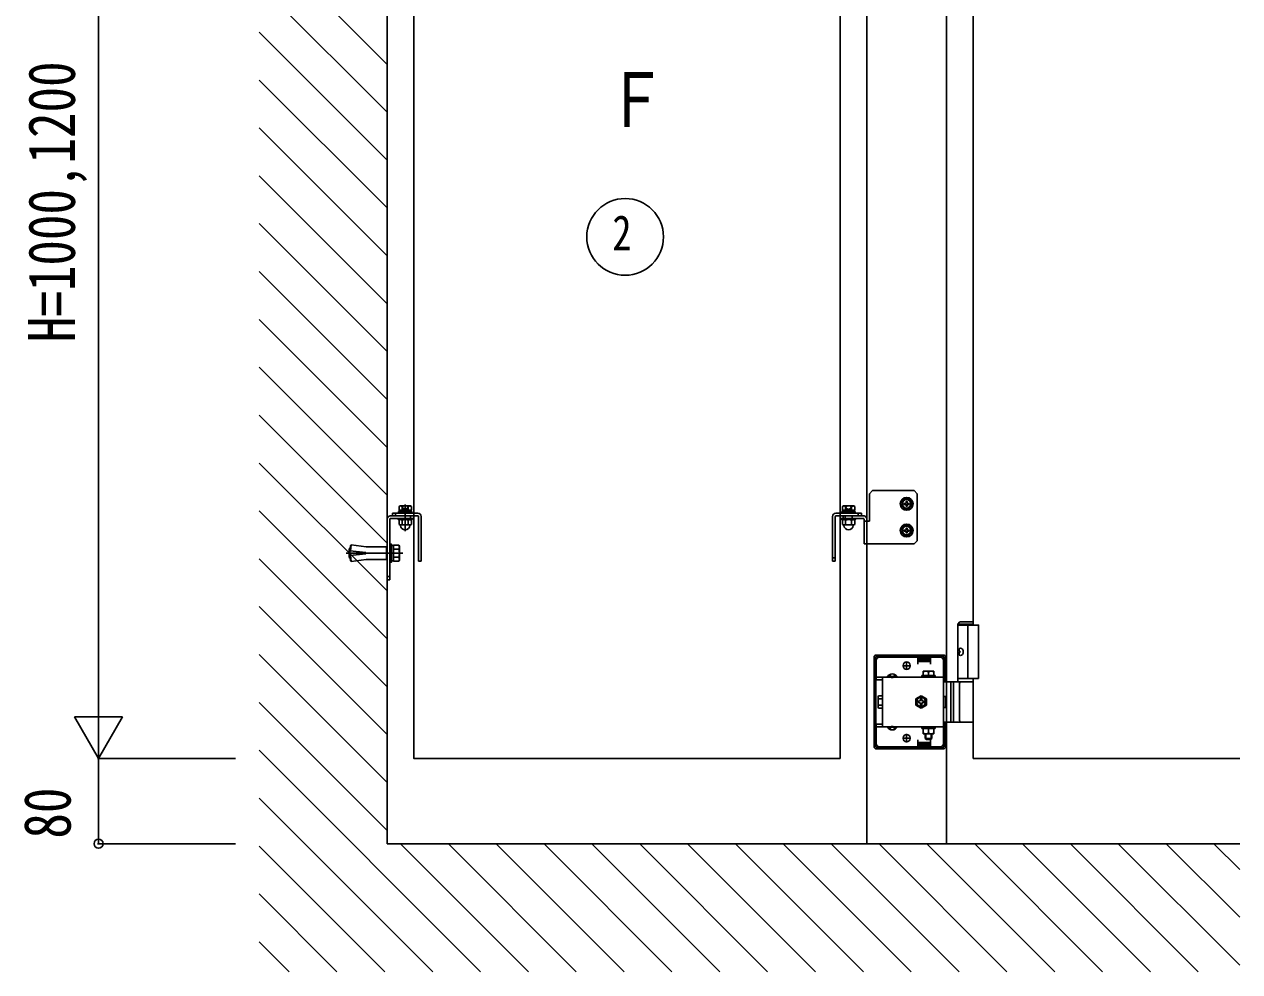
# Model space of a CAD drawing. Units: millimetres, scale not verified. Extents: x -4205 to 4205, y -2970 to 2970.
# Drawn here: x -2875 to -1734, y -301 to 588 of the extents above; entities that cross this region are included whole.
import ezdxf
from ezdxf.enums import TextEntityAlignment as Align

# ---------------------------------------------------------------- set-up
doc = ezdxf.new("R2010")
doc.units = ezdxf.units.MM
doc.header["$LTSCALE"] = 20
doc.layers.add('0-3_YKK_A1', color=4, linetype='Continuous')
doc.layers.add('0-4_YKK_D', color=6, linetype='Continuous')
doc.styles.add('ＭＳ ゴシック', font='')
doc.styles.get('ＭＳ ゴシック').set_extended_font_data('MS Gothic')

msp = doc.modelspace()

# ---------------------------------------------------------------- linework, layer by layer
at = {"layer": '0-3_YKK_A1'}
for p, q in [((-2084.23, -181), (-2084.23, 1115.5)), ((-2009.23, -181), (-2009.23, 1115.5)), ((-1984.23, 24), (-1984.23, 974)), ((-2534.23, 549.99), (-2654.23, 669.99)), ((-2534.23, 505.09), (-2654.23, 625.09)), ((-2534.23, 460.18), (-2654.23, 580.18)), ((-2534.23, 415.28), (-2654.23, 535.28)), ((-2534.23, 370.38), (-2654.23, 490.38)), ((-2534.23, 325.48), (-2654.23, 445.48)), ((-2534.23, 280.58), (-2654.23, 400.58)), ((-2534.23, 235.68), (-2654.23, 355.68)), ((-2534.23, 190.78), (-2654.23, 310.78)), ((-2534.23, 145.88), (-2654.23, 265.88)), ((-2534.23, 100.97), (-2654.23, 220.97)), ((-2534.23, 56.07), (-2654.23, 176.07)), ((-2078.73, 150.25), (-2081.73, 147.25)), ((-2039.73, 150.25), (-2078.73, 150.25)), ((-2039.73, 150.25), (-2036.73, 147.25)), ((-2517.23, 137.31), (-2517.23, 112.24)), ((-2081.73, 121.45), (-2081.73, 147.25)), ((-2036.73, 103.25), (-2036.73, 147.25)), ((-2534.23, 11.17), (-2654.23, 131.17)), ((-2529.23, 129), (-2529.23, 126.5)), ((-2526.23, 126.5), (-2526.23, 129)), ((-2510.98, 130.6), (-2523.48, 130.6)), ((-2523.48, 130.6), (-2523.48, 129)), ((-2510.98, 129), (-2523.48, 129)), ((-2522.23, 135.8), (-2523, 135.35)), ((-2522.8, 130.6), (-2522.8, 131.8)), ((-2522.23, 135.8), (-2512.23, 135.8)), ((-2520.11, 131.8), (-2520.11, 135.35)), ((-2514.34, 131.8), (-2514.34, 135.35)), ((-2512.23, 135.8), (-2511.45, 135.35)), ((-2512.23, 124), (-2512.23, 126.5)), ((-2511.65, 130.6), (-2511.65, 131.8)), ((-2511.45, 131.8), (-2511.45, 135.35)), ((-2510.98, 130.6), (-2510.98, 129)), ((-2504.73, 126), (-2504.73, 84)), ((-2502.23, 84), (-2502.23, 126)), ((-2116.23, 84), (-2116.23, 126)), ((-2113.73, 126), (-2113.73, 84)), ((-2089.23, 126.5), (-2113.23, 126.5)), ((-2087.23, 126.5), (-2109.23, 126.5)), ((-2109.23, 126.5), (-2109.23, 124)), ((-2107.48, 130.6), (-2094.98, 130.6)), ((-2107.48, 130.6), (-2107.48, 129)), ((-2107.48, 129), (-2094.98, 129)), ((-2106.23, 135.8), (-2107, 135.35)), ((-2107, 131.8), (-2107, 135.35)), ((-2106.8, 130.6), (-2106.8, 131.8)), ((-2096.23, 135.8), (-2106.23, 135.8)), ((-2106.23, 124), (-2106.23, 126.5)), ((-2104.48, 124), (-2104.48, 126.5)), ((-2104.11, 131.8), (-2104.11, 135.35)), ((-2098.34, 131.8), (-2098.34, 135.35)), ((-2097.98, 124), (-2097.98, 126.5)), ((-2096.23, 135.8), (-2095.45, 135.35)), ((-2095.65, 130.6), (-2095.65, 131.8)), ((-2094.98, 130.6), (-2094.98, 129)), ((-2092.23, 126.5), (-2092.23, 129)), ((-2534.23, 66.5), (-2534.23, 123.5)), ((-2531.73, 123.5), (-2531.73, 66.5)), ((-2509.23, 124), (-2531.23, 124)), ((-2523, 122.55), (-2522.23, 123)), ((-2522.23, 123), (-2512.23, 123)), ((-2520.48, 124), (-2520.48, 123)), ((-2520.11, 122.55), (-2520.11, 118.45)), ((-2514.34, 122.55), (-2514.34, 118.45)), ((-2513.98, 124), (-2513.98, 123)), ((-2511.45, 122.55), (-2512.23, 123)), ((-2109.23, 124), (-2087.23, 124)), ((-2107, 122.55), (-2106.23, 123)), ((-2096.23, 123), (-2106.23, 123)), ((-2104.48, 124), (-2104.48, 123)), ((-2104.11, 122.55), (-2104.11, 118.45)), ((-2098.34, 122.55), (-2098.34, 118.45)), ((-2097.98, 124), (-2097.98, 123)), ((-2095.45, 122.55), (-2096.23, 123)), ((-2086.73, 123.5), (-2086.73, 100.25)), ((-2084.23, 123.5), (-2084.23, 121.45)), ((-2084.23, 121.45), (-2084.23, 100.25)), ((-2039.73, 100.25), (-2036.73, 103.25)), ((-2572.58, 91.5), (-2519.41, 91.5)), ((-2569.23, 96), (-2569.73, 95.5)), ((-2569.73, 95.5), (-2569.73, 87.5)), ((-2569.23, 96), (-2569.23, 87)), ((-2569.23, 96), (-2568.86, 95.96)), ((-2569.12, 93.81), (-2568.52, 98.75)), ((-2554.23, 92), (-2569.12, 93.81)), ((-2568.62, 93.75), (-2567.96, 99.19)), ((-2568.52, 98.75), (-2567.96, 99.19)), ((-2567.96, 99.21), (-2553.89, 97.5)), ((-2554.23, 91), (-2554.23, 92)), ((-2553.89, 97.5), (-2534.73, 97.5)), ((-2534.73, 97.5), (-2534.73, 85.5)), ((-2534.23, 97), (-2534.73, 97.5)), ((-2534.23, 86), (-2534.23, 97)), ((-2528.13, 98.75), (-2530.13, 98.75)), ((-2528.13, 99.01), (-2523.21, 99.01)), ((-2528.13, 99.01), (-2528.13, 83.99)), ((-2528.13, 95.25), (-2523.21, 95.25)), ((-2522.63, 98), (-2523.21, 99.01)), ((-2522.63, 98), (-2522.63, 85)), ((-2534.23, -33.73), (-2654.23, 86.27)), ((-2569.73, 87.5), (-2569.23, 87)), ((-2569.23, 87), (-2568.86, 87.04)), ((-2554.23, 91), (-2569.12, 89.19)), ((-2569.12, 89.19), (-2568.52, 84.25)), ((-2568.62, 89.25), (-2567.96, 83.81)), ((-2568.52, 84.25), (-2567.96, 83.81)), ((-2567.96, 83.79), (-2553.89, 85.5)), ((-2553.89, 85.5), (-2534.73, 85.5)), ((-2534.23, 86), (-2534.73, 85.5)), ((-2528.13, 84.25), (-2530.13, 84.25)), ((-2528.13, 87.75), (-2523.21, 87.75)), ((-2528.13, 83.99), (-2523.21, 83.99)), ((-2522.63, 85), (-2523.21, 83.99)), ((-2504.73, 84), (-2502.23, 84)), ((-2116.23, 87), (-2113.73, 87)), ((-2113.73, 84), (-2116.23, 84)), ((-2534.23, 69.5), (-2531.73, 69.5)), ((-2531.73, 66.5), (-2534.23, 66.5)), ((-2534.23, -78.63), (-2654.23, 41.37)), ((-1996.73, 27), (-1998.73, 25)), ((-1998.73, -29), (-1998.73, 25)), ((-1998.73, 25), (-1984.23, 25)), ((-1996.73, 27), (-1984.23, 27)), ((-1989.23, 24), (-1989.23, -26)), ((-1997.43, 1.1), (-1998.03, 1.1)), ((-2534.23, -123.53), (-2654.23, -3.53)), ((-2077.23, -90), (-2077.23, -6)), ((-2075.73, -90), (-2075.73, -6)), ((-2075.23, -4), (-2012.23, -4)), ((-2075.23, -5.5), (-2012.23, -5.5)), ((-2075.23, -9), (-2075.23, -27.3)), ((-2036.23, -6), (-2072.23, -6)), ((-2046.73, -18), (-2046.73, -10)), ((-2036.23, -12.5), (-2036.23, -6)), ((-2024.23, -7), (-2036.23, -7)), ((-2024.23, -10), (-2036.23, -10)), ((-2035.23, -8.5), (-2035.23, -5.5)), ((-2035.23, -8.5), (-2025.23, -8.5)), ((-2025.23, -8.5), (-2025.23, -5.5)), ((-2024.23, -12.5), (-2024.23, -6)), ((-2015.23, -6), (-2024.23, -6)), ((-2020.73, -5.5), (-2020.73, -4)), ((-2012.73, -5.5), (-2012.73, -4)), ((-2012.23, -87), (-2012.23, -9)), ((-2011.73, -29), (-2011.73, -6)), ((-2010.23, -29), (-2010.23, -6)), ((-1997.43, -3.1), (-1998.03, -3.1)), ((-1996.41, -0.58), (-1997.01, -0.58)), ((-1996.41, -1.42), (-1997.01, -1.42)), ((-2062.58, -22.3), (-2061.37, -24.77)), ((-2057.88, -22.3), (-2059.08, -24.77)), ((-2050.73, -14), (-2042.73, -14)), ((-2049.98, -14.25), (-2049.98, -13.75)), ((-2043.48, -14.25), (-2043.48, -13.75)), ((-2031.23, -19.2), (-2031.23, -23.2)), ((-2021.23, -19.2), (-2031.23, -19.2)), ((-2026.23, -23.2), (-2026.23, -19.63)), ((-2021.23, -23.2), (-2021.23, -19.2)), ((-2075.23, -24.8), (-2012.23, -24.8)), ((-2069.23, -27.3), (-2075.23, -27.3)), ((-2069.23, -27.3), (-2069.23, -24.8)), ((-2069.23, -27.3), (-2069.23, -68.7)), ((-2064.98, -24.29), (-2064.98, -24.8)), ((-2055.48, -24.29), (-2064.98, -24.29)), ((-2055.48, -24.8), (-2064.98, -24.8)), ((-2061.37, -24.77), (-2060.23, -25.38)), ((-2059.08, -24.77), (-2060.23, -25.38)), ((-2055.48, -24.29), (-2055.48, -24.8)), ((-2032.48, -23.2), (-2032.48, -24.8)), ((-2019.98, -23.2), (-2032.48, -23.2)), ((-2032.48, -24.8), (-2019.98, -24.8)), ((-2031.23, -23.2), (-2021.23, -23.2)), ((-2019.98, -24.8), (-2019.98, -23.2)), ((-2009.23, -29), (-2012.23, -29)), ((-2011.73, -27.3), (-2010.23, -27.3)), ((-1984.23, -29), (-2009.23, -29)), ((-2005.23, -29), (-2005.23, -67)), ((-2002.73, -29), (-2002.73, -67)), ((-1998.73, -26), (-1979.23, -26)), ((-1997.04, -65.5), (-1997.04, -30.5)), ((-1984.23, -101), (-1984.23, -26)), ((-2073.53, -43), (-2073.08, -42.23)), ((-2073.53, -43), (-2073.53, -53)), ((-2069.53, -42.23), (-2073.08, -42.23)), ((-2069.53, -45.11), (-2073.08, -45.11)), ((-2069.53, -53.77), (-2069.53, -42.23)), ((-2069.53, -44.1), (-2069.23, -44.1)), ((-2069.53, -51.9), (-2069.53, -44.1)), ((-2038.23, -45.11), (-2033.23, -42.23)), ((-2038.23, -50.89), (-2038.23, -45.11)), ((-2033.83, -46.09), (-2033.83, -44.85)), ((-2033.83, -44.85), (-2032.63, -44.85)), ((-2033.23, -42.23), (-2028.23, -45.11)), ((-2032.63, -44.85), (-2032.63, -46.09)), ((-2028.23, -45.11), (-2028.23, -50.89)), ((-2534.23, -168.43), (-2654.23, -48.43)), ((-2073.53, -53), (-2073.08, -53.77)), ((-2069.53, -50.89), (-2073.08, -50.89)), ((-2069.53, -53.77), (-2073.08, -53.77)), ((-2069.53, -51.9), (-2069.23, -51.9)), ((-2033.23, -53.77), (-2038.23, -50.89)), ((-2036.38, -47.4), (-2035.14, -47.4)), ((-2036.38, -48.6), (-2036.38, -47.4)), ((-2035.14, -48.6), (-2036.38, -48.6)), ((-2028.23, -50.89), (-2033.23, -53.77)), ((-2032.63, -49.91), (-2032.63, -51.15)), ((-2030.08, -48.6), (-2031.31, -48.6)), ((-2012.23, -67), (-2009.23, -67)), ((-2011.73, -90), (-2011.73, -67)), ((-2010.23, -90), (-2010.23, -67)), ((-2009.23, -67), (-1984.23, -67)), ((-2069.23, -68.7), (-2075.23, -68.7)), ((-2075.23, -68.7), (-2075.23, -87)), ((-2075.23, -71.2), (-2012.23, -71.2)), ((-2069.23, -68.7), (-2069.23, -71.2)), ((-2055.48, -71.2), (-2064.98, -71.2)), ((-2064.98, -71.71), (-2064.98, -71.2)), ((-2055.48, -71.71), (-2064.98, -71.71)), ((-2062.58, -73.7), (-2061.37, -71.23)), ((-2061.37, -71.23), (-2060.23, -70.62)), ((-2059.08, -71.23), (-2060.23, -70.62)), ((-2057.88, -73.7), (-2059.08, -71.23)), ((-2055.48, -71.71), (-2055.48, -71.2)), ((-2046.73, -78), (-2046.73, -86)), ((-2032.48, -71.2), (-2019.98, -71.2)), ((-2032.48, -72.8), (-2032.48, -71.2)), ((-2019.98, -72.8), (-2032.48, -72.8)), ((-2031.23, -77.8), (-2031.23, -72.8)), ((-2031.23, -72.8), (-2021.23, -72.8)), ((-2021.23, -77.8), (-2031.23, -77.8)), ((-2029.43, -71.2), (-2029.43, -72.8)), ((-2029.23, -77.8), (-2029.23, -82.2)), ((-2028.69, -77.8), (-2028.69, -82.74)), ((-2026.23, -72.8), (-2026.23, -77.37)), ((-2023.77, -77.8), (-2023.77, -82.74)), ((-2023.23, -77.8), (-2023.23, -82.2)), ((-2023.03, -71.2), (-2023.03, -72.8)), ((-2021.23, -72.8), (-2021.23, -77.8)), ((-2019.98, -71.2), (-2019.98, -72.8)), ((-2011.73, -68.7), (-2010.23, -68.7)), ((-2075.23, -90.5), (-2012.23, -90.5)), ((-2072.23, -90), (-2036.23, -90)), ((-2050.73, -82), (-2042.73, -82)), ((-2049.98, -81.75), (-2049.98, -82.25)), ((-2043.48, -81.75), (-2043.48, -82.25)), ((-2036.23, -83.5), (-2036.23, -90)), ((-2024.23, -86), (-2036.23, -86)), ((-2024.23, -89), (-2036.23, -89)), ((-2035.23, -87.5), (-2035.23, -90.5)), ((-2035.23, -87.5), (-2025.23, -87.5)), ((-2029.23, -82.2), (-2028.23, -83.2)), ((-2023.23, -82.2), (-2029.23, -82.2)), ((-2024.23, -83.2), (-2028.23, -83.2)), ((-2025.23, -87.5), (-2025.23, -90.5)), ((-2023.23, -82.2), (-2024.23, -83.2)), ((-2024.23, -83.5), (-2024.23, -90)), ((-2024.23, -90), (-2015.23, -90)), ((-2020.73, -92), (-2020.73, -90.5)), ((-2012.73, -92), (-2012.73, -90.5)), ((-2446.56, -301), (-2654.23, -93.33)), ((-2075.23, -92), (-2012.23, -92)), ((-1984.23, -101), (-1734.23, -101)), ((-2491.46, -301), (-2654.23, -138.24)), ((-2534.23, -181), (-1734.23, -181)), ((-2401.66, -301), (-2521.66, -181)), ((-2356.76, -301), (-2476.76, -181)), ((-2311.86, -301), (-2431.86, -181)), ((-2266.96, -301), (-2386.96, -181)), ((-2222.05, -301), (-2342.05, -181)), ((-2177.15, -301), (-2297.15, -181)), ((-2132.25, -301), (-2252.25, -181)), ((-2087.35, -301), (-2207.35, -181)), ((-2042.45, -301), (-2162.45, -181)), ((-1997.55, -301), (-2117.55, -181)), ((-1952.65, -301), (-2072.65, -181)), ((-1907.75, -301), (-2027.75, -181)), ((-1862.84, -301), (-1982.84, -181)), ((-1817.94, -301), (-1937.94, -181)), ((-1773.04, -301), (-1893.04, -181)), ((-1734.23, -294.91), (-1848.14, -181)), ((-1734.23, -250.01), (-1803.24, -181)), ((-1734.23, -205.11), (-1758.34, -181)), ((-2536.36, -301), (-2654.23, -183.14)), ((-2581.26, -301), (-2654.23, -228.04)), ((-2626.17, -301), (-2654.23, -272.94))]:
    msp.add_line(p, q, dxfattribs=at)
for points in [[(-2534.23, -181), (-2534.23, 1119), (-2654.23, 1119)], [(-2048.05, 137.31), (-2048.98, 137.31), (-2048.98, 138.19), (-2048.05, 138.19)], [(-2047.17, 139.07), (-2047.17, 140), (-2046.29, 140), (-2046.29, 139.07)], [(-2045.41, 138.19), (-2044.48, 138.19), (-2044.48, 137.31), (-2045.41, 137.31)], [(-2531.23, 126.5), (-2509.23, 126.5), (-2509.23, 124)], [(-2505.23, 129), (-2509.23, 129), (-2529.23, 129)], [(-2529.23, 126.5), (-2509.23, 126.5), (-2505.23, 126.5)], [(-2511.45, 131.8), (-2523, 131.8), (-2523, 135.35)], [(-2520.28, 135.8), (-2519.13, 133.44), (-2517.23, 132.43)], [(-2514.18, 135.8), (-2515.33, 133.44), (-2517.23, 132.43)], [(-2113.23, 129), (-2089.23, 129), (-2089.23, 126.5)], [(-2107, 131.8), (-2095.45, 131.8), (-2095.45, 135.35)], [(-2104.28, 135.8), (-2103.13, 133.44), (-2101.23, 132.43)], [(-2098.18, 135.8), (-2099.33, 133.44), (-2101.23, 132.43)], [(-2046.29, 136.43), (-2046.29, 135.5), (-2047.17, 135.5), (-2047.17, 136.43)], [(-2523, 122.55), (-2523, 118.45), (-2522.23, 118), (-2512.23, 118)], [(-2511.45, 122.55), (-2511.45, 118.45), (-2512.23, 118)], [(-2107, 122.55), (-2107, 118.45), (-2106.23, 118)], [(-2095.45, 122.55), (-2095.45, 118.45), (-2096.23, 118), (-2106.23, 118)], [(-2086.73, 121.45), (-2084.23, 121.45), (-2081.73, 121.45)], [(-2047.17, 114.07), (-2047.17, 115), (-2046.29, 115), (-2046.29, 114.07)], [(-2048.05, 112.31), (-2048.98, 112.31), (-2048.98, 113.19), (-2048.05, 113.19)], [(-2046.29, 111.43), (-2046.29, 110.5), (-2047.17, 110.5), (-2047.17, 111.43)], [(-2045.41, 113.19), (-2044.48, 113.19), (-2044.48, 112.31), (-2045.41, 112.31)], [(-2531.73, 83), (-2530.13, 83), (-2530.13, 100), (-2531.73, 100)], [(-2086.73, 100.25), (-2084.23, 100.25), (-2039.73, 100.25)], [(-1998.73, 24), (-1979.23, 24), (-1979.23, -26)], [(-1998.14, 0.26), (-1998.16, 0.1), (-1998.21, -0.06), (-1998.28, -0.21), (-1998.36, -0.33), (-1998.45, -0.44), (-1998.51, -0.49)], [(-1997.01, -0.58), (-1997.12, -0.56), (-1997.23, -0.52), (-1997.33, -0.44), (-1997.42, -0.33), (-1997.48, -0.21), (-1997.53, -0.06), (-1997.55, 0.1), (-1997.54, 0.26)], [(-1998.51, -1.51), (-1998.45, -1.56), (-1998.36, -1.67), (-1998.28, -1.79), (-1998.21, -1.94), (-1998.16, -2.1), (-1998.14, -2.26)], [(-1997.54, -2.26), (-1997.55, -2.1), (-1997.53, -1.94), (-1997.48, -1.79), (-1997.42, -1.67), (-1997.33, -1.56), (-1997.23, -1.48), (-1997.12, -1.44), (-1997.01, -1.42)], [(-2012.23, -53.1), (-2010.23, -53.1), (-2010.23, -42.9), (-2012.23, -42.9)], [(-2032.63, -51.15), (-2033.83, -51.15), (-2033.83, -49.91)], [(-2031.31, -47.4), (-2030.08, -47.4), (-2030.08, -48.6)]]:
    msp.add_lwpolyline(points, dxfattribs=at)
for points in [[(-2509.23, 1099), (-2109.23, 1099), (-2109.23, -101), (-2509.23, -101)], [(-2046.73, 133.13), (-2050.73, 135.44), (-2050.73, 140.06), (-2046.73, 142.37), (-2042.73, 140.06), (-2042.73, 135.44)], [(-2523.73, 124), (-2523.73, 123), (-2510.73, 123), (-2510.73, 124)], [(-2094.73, 124), (-2094.73, 123), (-2107.73, 123), (-2107.73, 124)], [(-2046.73, 108.13), (-2050.73, 110.44), (-2050.73, 115.06), (-2046.73, 117.37), (-2042.73, 115.06), (-2042.73, 110.44)]]:
    msp.add_lwpolyline(points, close=True, dxfattribs=at)
for centre, radius in [((-2046.73, 137.75), 6), ((-2046.73, 137.75), 4.7), ((-2046.73, 137.75), 4), ((-2046.73, 112.75), 6), ((-2046.73, 112.75), 4.7), ((-2046.73, 112.75), 4)]:
    msp.add_circle(centre, radius, dxfattribs=at)
for centre, radius, start, end in [((-2048.05, 139.07), 0.88, 270, 0), ((-2048.05, 136.43), 0.88, 0, 90), ((-2045.41, 139.07), 0.88, 180, 270), ((-2045.41, 136.43), 0.88, 90, 180), ((-2531.23, 123.5), 3, 90, 180), ((-2521.56, 133.24), 2.56, 55.61575, 124.38425), ((-2517.23, 126.25), 9.55, 72.41205, 107.58795), ((-2512.9, 133.24), 2.56, 55.61575, 124.38425), ((-2505.23, 126), 3, 0, 90), ((-2505.23, 126), 0.5, 0, 90), ((-2113.23, 126), 3, 90, 180), ((-2113.23, 126), 0.5, 90, 180), ((-2105.56, 133.24), 2.56, 55.61575, 124.38425), ((-2101.23, 126.25), 9.55, 72.41205, 107.58795), ((-2096.9, 133.24), 2.56, 55.61575, 124.38425), ((-2087.23, 123.5), 3, 80.40956, 89.9991), ((-2087.23, 123.5), 3, 359.99909, 80.40956), ((-2531.23, 123.5), 0.5, 90, 180), ((-2521.56, 120.44), 2.56, 55.61575, 124.38425), ((-2521.56, 120.56), 2.56, 235.61575, 304.38425), ((-2522.2, 117.5), 0.5, 5.73917, 90), ((-2517.23, 118), 4.5, 185.73917, 354.26083), ((-2517.23, 113.45), 9.55, 72.41205, 107.58795), ((-2517.23, 127.55), 9.55, 252.41205, 287.58795), ((-2512.9, 120.44), 2.56, 55.61575, 124.38425), ((-2512.9, 120.56), 2.56, 235.61575, 304.38425), ((-2512.25, 117.5), 0.5, 90, 174.26083), ((-2105.56, 120.44), 2.56, 55.61575, 124.38425), ((-2105.56, 120.56), 2.56, 235.61575, 304.38425), ((-2106.2, 117.5), 0.5, 5.73917, 90), ((-2101.23, 118), 4.5, 185.73917, 354.26083), ((-2101.23, 113.45), 9.55, 72.41205, 107.58795), ((-2101.23, 127.55), 9.55, 252.41205, 287.58795), ((-2096.9, 120.44), 2.56, 55.61575, 124.38425), ((-2096.9, 120.56), 2.56, 235.61575, 304.38425), ((-2096.25, 117.5), 0.5, 90, 174.26083), ((-2087.23, 123.5), 0.5, 359.9991, 90), ((-2048.05, 114.07), 0.88, 270, 0), ((-2045.41, 114.07), 0.88, 180, 270), ((-2048.05, 111.43), 0.88, 0, 90), ((-2045.41, 111.43), 0.88, 90, 180), ((-2525.95, 97.13), 3.32, 325.61575, 34.38425), ((-2535.05, 91.5), 12.42, 342.41205, 17.58795), ((-2525.95, 85.87), 3.32, 325.61575, 34.38425), ((-2075.23, -6), 2, 90, 180), ((-2075.23, -6), 0.5, 90, 180), ((-2072.23, -9), 3, 90, 180), ((-2046.73, -13.75), 3.25, 0, 180), ((-2015.23, -9), 3, 0, 90), ((-2012.23, -6), 2, 0, 90), ((-2012.23, -6), 0.5, 0, 90), ((-2060.23, -27.57), 5.77, 34.65097, 145.34903), ((-2046.73, -14.25), 3.25, 180, 0), ((-2028.73, -26.63), 7.43, 70.34714, 109.65286), ((-2023.73, -26.63), 7.43, 70.34714, 109.65286), ((-1995.54, -30.5), 1.5, 90, 180), ((-2070.97, -43.67), 2.56, 145.61575, 214.38425), ((-2063.97, -48), 9.55, 162.41205, 197.58795), ((-2033.23, -48), 5, 103.11701, 349.84078), ((-2033.23, -48), 4.3, 96.72822, 356.22957), ((-2033.23, -48), 5, 349.84078, 103.11701), ((-2033.23, -48), 4.3, 356.22957, 96.72822), ((-2070.97, -52.33), 2.56, 145.61575, 214.38425), ((-2035.14, -46.09), 1.31, 270, 0), ((-2035.14, -49.91), 1.31, 0, 90), ((-2031.31, -46.09), 1.31, 180, 270), ((-2031.31, -49.91), 1.31, 90, 180), ((-1995.54, -65.5), 1.5, 180, 270), ((-2060.23, -68.43), 5.77, 214.65097, 325.34903), ((-2046.73, -81.75), 3.25, 0, 180), ((-2028.73, -70.37), 7.43, 250.34714, 289.65286), ((-2023.73, -70.37), 7.43, 250.34714, 289.65286), ((-2075.23, -90), 2, 180, 270), ((-2075.23, -90), 0.5, 180, 270), ((-2072.23, -87), 3, 180, 270), ((-2046.73, -82.25), 3.25, 180, 0), ((-2015.23, -87), 3, 270, 0), ((-2012.23, -90), 0.5, 270, 0), ((-2012.23, -90), 2, 270, 0)]:
    msp.add_arc(centre, radius, start, end, dxfattribs=at)
msp.add_ellipse((-1996.07, -1), major_axis=(0, -3.5), ratio=0.707107, dxfattribs=at)
for centre, start_param, end_param in [((-1991.84, -1), 1.3352921, 1.4303349), ((-1991.24, -1), 1.3352921, 1.4303349), ((-1991.84, -1), 1.7112577, 1.8063006), ((-1991.24, -1), 1.7112577, 1.8063006), ((-1990.05, -1), 1.5241127, 1.6174799)]:
    msp.add_ellipse(centre, major_axis=(0, 9), ratio=0.707107, start_param=start_param, end_param=end_param, dxfattribs=at)
at = {"layer": '0-4_YKK_D'}
for p, q in [((-2804.98, -56), (-2804.98, 1054)), ((-2804.98, -101), (-2804.98, -23.06)), ((-2804.98, -101), (-2827.48, -62.03)), ((-2782.48, -62.03), (-2827.48, -62.03)), ((-2804.98, -101), (-2782.48, -62.03)), ((-2676.53, -101), (-2805.98, -101)), ((-2676.53, -101), (-2805.98, -101)), ((-2804.98, -101), (-2804.98, -181)), ((-2676.53, -181), (-2805.98, -181))]:
    msp.add_line(p, q, dxfattribs=at)
for centre, radius in [((-2310.85, 388.15), 36), ((-2804.98, -181), 4.25)]:
    msp.add_circle(centre, radius, dxfattribs=at)

# ---------------------------------------------------------------- texts
at = {"layer": '0-3_YKK_A1', "style": 'ＭＳ ゴシック', "width": 0.8}
msp.add_text('Ｆ', height=51.32, dxfattribs=at).set_placement((-2328.42, 475.88), align=Align.BOTTOM_LEFT)
at = {"layer": '0-4_YKK_D', "style": 'ＭＳ ゴシック', "width": 0.8}
for s, p in [('H=1000,1200', (-2813.93, 289.4)), ('80', (-2817.98, -176.2))]:
    msp.add_text(s, height=43.99, rotation=90, dxfattribs=at).set_placement(p, align=Align.BOTTOM_LEFT)
msp.add_text('2', height=32.99, dxfattribs=at).set_placement((-2322.85, 365.65), align=Align.BOTTOM_LEFT)

doc.saveas('drawing.dxf')
